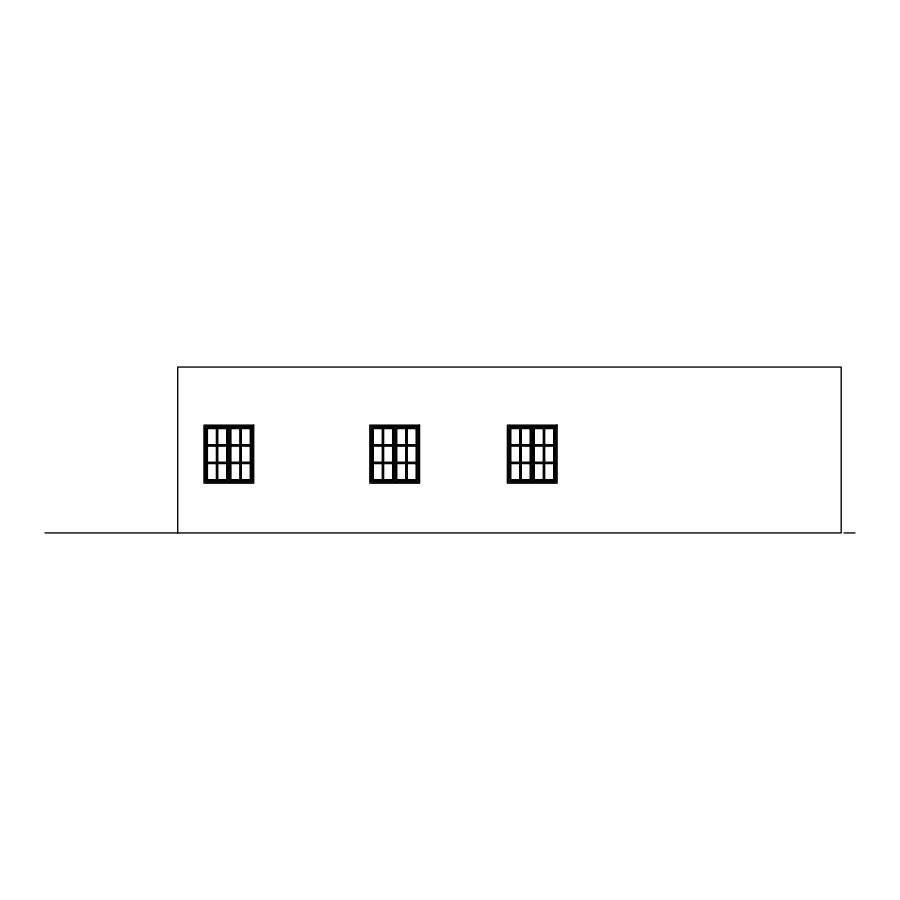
<?xml version="1.0" encoding="UTF-8"?>
<svg xmlns="http://www.w3.org/2000/svg" width="900" height="900" viewBox="0 0 900 900"><rect width="100%" height="100%" fill="white"/><g stroke="black" fill="none" stroke-linecap="round" stroke-linejoin="round"><path stroke-width="1.35" d="M206.719 445.387L227.453 445.387M230.22 445.387L250.954 445.387M372.589 445.387L393.322 445.387M396.09 445.387L416.824 445.387M510.131 445.387L530.865 445.387M533.621 445.387L554.355 445.387M206.719 462.904L227.453 462.904M230.22 462.904L250.954 462.904M372.589 462.904L393.322 462.904M396.09 462.904L416.824 462.904M510.131 462.904L530.865 462.904M533.621 462.904L554.355 462.904M45 532.935L841.174 532.935L841.174 367.065L177.694 367.065L177.694 532.935M843.952 532.935L854.989 532.935M543.994 427.882L543.994 480.409M532.249 426.499L532.249 481.793M520.493 427.882L520.493 480.409M406.463 427.882L406.463 480.409M394.706 426.499L394.706 481.793M382.961 427.882L382.961 480.409M240.593 427.882L240.593 480.409M228.836 426.499L228.836 481.793M217.091 427.882L217.091 480.409M253.721 425.115L203.963 425.115L203.963 483.176L253.721 483.176L253.721 425.115M419.591 425.115L369.832 425.115L369.832 483.176L419.591 483.176L419.591 425.115M557.123 425.115L507.364 425.115L507.364 483.176L557.123 483.176L557.123 425.115M252.338 426.499L205.346 426.499L205.346 481.793L252.338 481.793L252.338 426.499M418.207 426.499L371.216 426.499L371.216 481.793L418.207 481.793L418.207 426.499M555.739 426.499L508.748 426.499L508.748 481.793L555.739 481.793L555.739 426.499M227.453 427.882L206.719 427.882L206.719 480.409L227.453 480.409L227.453 427.882M250.954 427.882L230.22 427.882L230.22 480.409L250.954 480.409L250.954 427.882M393.322 427.882L372.589 427.882L372.589 480.409L393.322 480.409L393.322 427.882M416.824 427.882L396.09 427.882L396.09 480.409L416.824 480.409L416.824 427.882M530.865 427.882L510.131 427.882L510.131 480.409L530.865 480.409L530.865 427.882M554.355 427.882L533.621 427.882L533.621 480.409L554.355 480.409L554.355 427.882M216.394 428.58L207.416 428.58L207.416 444.701L216.394 444.701L216.394 428.58M226.766 428.58L217.778 428.58L217.778 444.701L226.766 444.701L226.766 428.58M239.895 428.58L230.917 428.58L230.917 444.701L239.895 444.701L239.895 428.58M250.268 428.58L241.279 428.58L241.279 444.701L250.268 444.701L250.268 428.58M382.275 428.58L373.286 428.58L373.286 444.701L382.275 444.701L382.275 428.58M392.636 428.58L383.647 428.58L383.647 444.701L392.636 444.701L392.636 428.58M405.765 428.58L396.787 428.58L396.787 444.701L405.765 444.701L405.765 428.58M416.137 428.58L407.149 428.58L407.149 444.701L416.137 444.701L416.137 428.58M519.806 428.58L510.817 428.58L510.817 444.701L519.806 444.701L519.806 428.58M530.168 428.58L521.19 428.58L521.19 444.701L530.168 444.701L530.168 428.58M543.308 428.58L534.319 428.58L534.319 444.701L543.308 444.701L543.308 428.58M553.669 428.58L544.68 428.58L544.68 444.701L553.669 444.701L553.669 428.58M216.394 446.085L207.416 446.085L207.416 462.206L216.394 462.206L216.394 446.085M226.766 446.085L217.778 446.085L217.778 462.206L226.766 462.206L226.766 446.085M239.895 446.085L230.917 446.085L230.917 462.206L239.895 462.206L239.895 446.085M250.268 446.085L241.279 446.085L241.279 462.206L250.268 462.206L250.268 446.085M382.275 446.085L373.286 446.085L373.286 462.206L382.275 462.206L382.275 446.085M392.636 446.085L383.647 446.085L383.647 462.206L392.636 462.206L392.636 446.085M405.765 446.085L396.787 446.085L396.787 462.206L405.765 462.206L405.765 446.085M416.137 446.085L407.149 446.085L407.149 462.206L416.137 462.206L416.137 446.085M519.806 446.085L510.817 446.085L510.817 462.206L519.806 462.206L519.806 446.085M530.168 446.085L521.19 446.085L521.19 462.206L530.168 462.206L530.168 446.085M543.308 446.085L534.319 446.085L534.319 462.206L543.308 462.206L543.308 446.085M553.669 446.085L544.68 446.085L544.68 462.206L553.669 462.206L553.669 446.085M216.394 463.59L207.416 463.59L207.416 479.723L216.394 479.723L216.394 463.59M226.766 463.59L217.778 463.59L217.778 479.723L226.766 479.723L226.766 463.59M239.895 463.59L230.917 463.59L230.917 479.723L239.895 479.723L239.895 463.59M250.268 463.59L241.279 463.59L241.279 479.723L250.268 479.723L250.268 463.59M382.275 463.59L373.286 463.59L373.286 479.723L382.275 479.723L382.275 463.59M392.636 463.59L383.647 463.59L383.647 479.723L392.636 479.723L392.636 463.59M405.765 463.59L396.787 463.59L396.787 479.723L405.765 479.723L405.765 463.59M416.137 463.59L407.149 463.59L407.149 479.723L416.137 479.723L416.137 463.59M519.806 463.59L510.817 463.59L510.817 479.723L519.806 479.723L519.806 463.59M530.168 463.59L521.19 463.59L521.19 479.723L530.168 479.723L530.168 463.59M543.308 463.59L534.319 463.59L534.319 479.723L543.308 479.723L543.308 463.59M553.669 463.59L544.68 463.59L544.68 479.723L553.669 479.723L553.669 463.59"/></g></svg>
